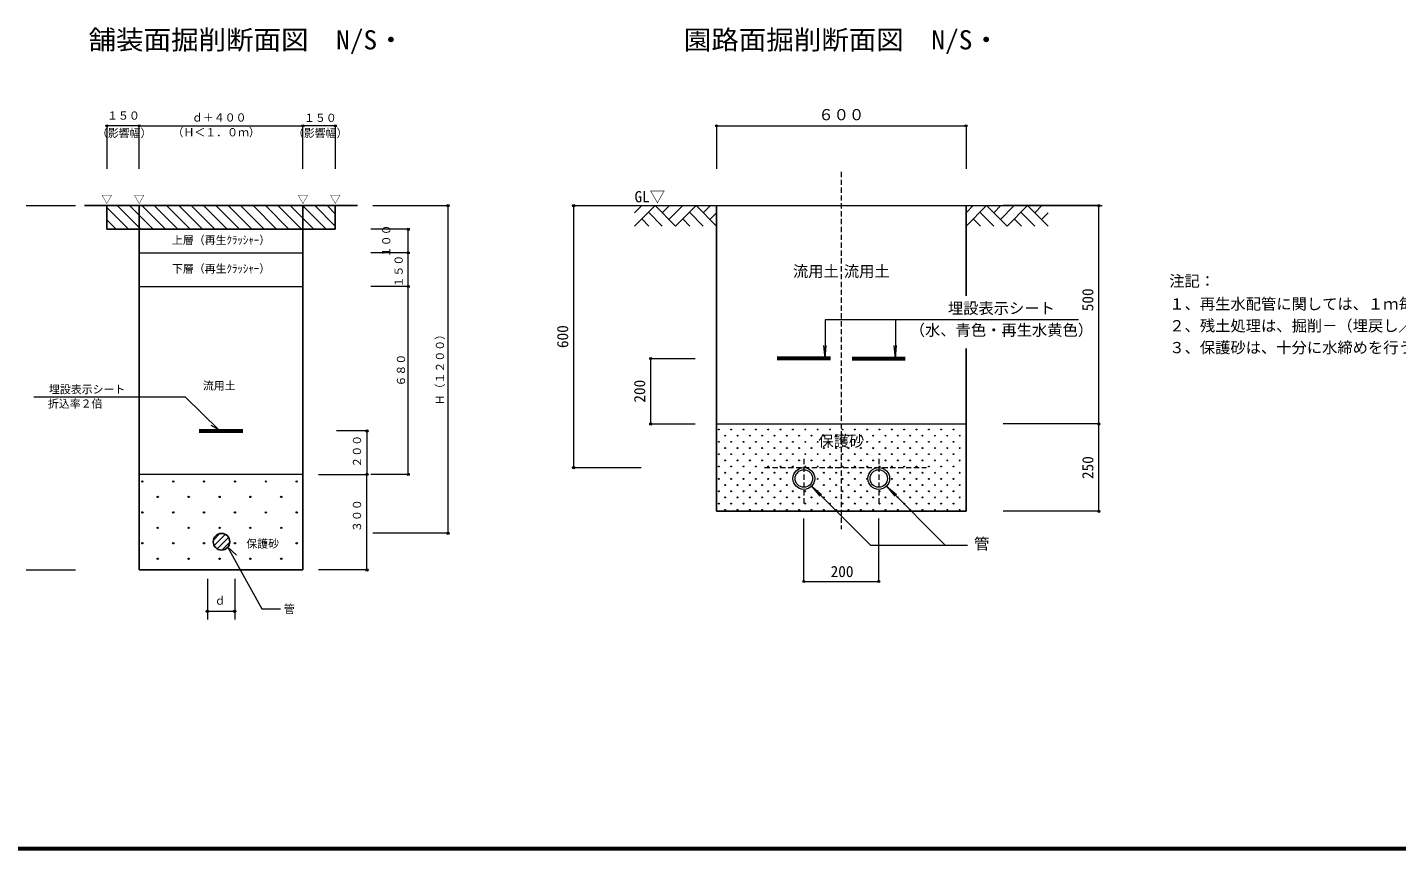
# Model space of a CAD drawing. Units: millimetres on the paper, enlarged 500 times, with parts at other scales. Extents: x -299367 to 200937, y -138219 to 140514.
# Drawn here: x -131470 to 25336, y -138219 to -44179 of the extents above; entities that cross this region are included whole.
import ezdxf
from ezdxf.enums import TextEntityAlignment as Align

# ---------------------------------------------------------------- set-up
doc = ezdxf.new("R2010")
doc.units = ezdxf.units.MM
doc.header["$LTSCALE"] = 500
doc.header["$PDMODE"] = 32
doc.header["$PDSIZE"] = 250
doc.linetypes.add('DASHED1', pattern=[1.8, 1.2, -0.6])
for name, color, linetype, lineweight in [('0-0_躯体', 5, 'Continuous', 60), ('6-0', 4, 'Continuous', 9), ('6-3', 4, 'Continuous', 9), ('7-D', 4, 'Continuous', 9)]:
    doc.layers.add(name, color=color, linetype=linetype, lineweight=lineweight)
doc.styles.add('ＭＳ ゴシック', font='')
doc.styles.get('ＭＳ ゴシック').set_extended_font_data('MS Gothic')

msp = doc.modelspace()

# ---------------------------------------------------------------- linework, layer by layer
at = {"layer": '0-0_躯体'}
msp.add_line((-199563.3, -138219.1), (200936.7, -138219.1), dxfattribs=at)
at = {"layer": '6-0'}
for p, q in [((-118665.7, -55447.3), (-122372.2, -55447.3)), ((-122372.2, -55447.3), (-122372.2, -60381.6)), ((-118665.7, -55447.3), (-99915.6, -55447.3)), ((-118665.7, -60381.6), (-118665.7, -55447.3)), ((-99915.6, -60381.6), (-99915.6, -55447.3)), ((-96209.2, -55447.3), (-99915.6, -55447.3)), ((-96209.2, -55447.3), (-96209.2, -60381.6)), ((-131606.2, -64589.2), (-125956.8, -64589.2)), ((-91920, -64589.2), (-83292.6, -64589.2)), ((-83292.6, -102106.7), (-83292.6, -64589.2)), ((-113379.1, -86541.2), (-130739.9, -86541.2)), ((-109554.9, -90269.8), (-113379.1, -86541.2)), ((-109554.9, -90269.8), (-110427.2, -89780.8)), ((-92578.7, -90397.3), (-96059.3, -90397.3)), ((-92578.7, -90397.3), (-92578.7, -95370.1)), ((-98123, -95370.1), (-92578.7, -95370.1)), ((-92578.7, -106307.6), (-92578.7, -95370.1)), ((-83292.6, -102106.7), (-91920, -102106.7)), ((-108549.3, -103660.3), (-104617.8, -110746.9)), ((-108549.3, -103660.3), (-107532.2, -104597.6)), ((-131606.2, -106307.6), (-125956.8, -106307.6)), ((-92578.7, -106307.6), (-98123, -106307.6)), ((-110853.1, -107316.4), (-110853.1, -111965)), ((-107728.1, -107316.4), (-107728.1, -111965)), ((-110853.1, -111038.1), (-107728.1, -111038.1)), ((-104617.8, -110746.9), (-102498.8, -110746.9))]:
    msp.add_line(p, q, dxfattribs=at)
at = {"layer": '6-0', "color": 2, "lineweight": 25}
for p, q in [((-124915.7, -64589.2), (-93665.6, -64589.2)), ((-122372.2, -67295.3), (-122372.2, -64589.2)), ((-118665.7, -106307.6), (-118665.7, -64589.2)), ((-99915.6, -64589.2), (-99915.6, -106307.6)), ((-96209.2, -64589.2), (-96209.2, -67295.3)), ((-122372.2, -67295.3), (-96209.2, -67295.3)), ((-99915.6, -106307.6), (-118665.7, -106307.6))]:
    msp.add_line(p, q, dxfattribs=at)
at = {"layer": '6-0', "color": 7}
for p, q in [((-119895.5, -67295.3), (-122372.2, -64818.6)), ((-118481.3, -67295.3), (-121187.3, -64589.2)), ((-117067.1, -67295.3), (-119773.1, -64589.2)), ((-115652.9, -67295.3), (-118358.9, -64589.2)), ((-114238.6, -67295.3), (-116944.7, -64589.2)), ((-112824.4, -67295.3), (-115530.5, -64589.2)), ((-111410.2, -67295.3), (-114116.3, -64589.2)), ((-109996, -67295.3), (-112702, -64589.2)), ((-108581.8, -67295.3), (-111287.8, -64589.2)), ((-107167.6, -67295.3), (-109873.6, -64589.2)), ((-105753.3, -67295.3), (-108459.4, -64589.2)), ((-104339.1, -67295.3), (-107045.2, -64589.2)), ((-102924.9, -67295.3), (-105631, -64589.2)), ((-101510.7, -67295.3), (-104216.8, -64589.2)), ((-100096.5, -67295.3), (-102802.6, -64589.2)), ((-98682.3, -67295.3), (-101388.4, -64589.2)), ((-97268, -67295.3), (-99974.1, -64589.2)), ((-96209.2, -66940), (-98559.9, -64589.2)), ((-96209.2, -65525.7), (-97145.7, -64589.2)), ((-121309.7, -67295.3), (-122372.2, -66232.9)), ((-118665.7, -70001.4), (-99915.6, -70001.4)), ((-118665.7, -73847.3), (-99915.6, -73847.3)), ((-99915.6, -95370.1), (-118665.7, -95370.1)), ((-110166.2, -102893.8), (-109424.4, -102152)), ((-110078.9, -103513.6), (-108804.7, -102239.3)), ((-109739.5, -103881.3), (-108436.9, -102578.7)), ((-109173.5, -104022.3), (-108295.9, -103144.8))]:
    msp.add_line(p, q, dxfattribs=at)
at = {"layer": '6-0', "color": 5, "lineweight": 60}
msp.add_line((-111790.6, -90397.3), (-106790.7, -90397.3), dxfattribs=at)
at = {"layer": '6-0'}
for centre in [(-118303.8, -96182.1), (-114768.3, -96182.1), (-111232.8, -96182.1), (-107697.2, -96182.1), (-104161.7, -96182.1), (-100626.2, -96182.1), (-116536.1, -97949.9), (-113000.5, -97949.9), (-109465, -97949.9), (-105929.5, -97949.9), (-102393.9, -97949.9), (-118303.8, -99717.7), (-114768.3, -99717.7), (-111232.8, -99717.7), (-107697.2, -99717.7), (-104161.7, -99717.7), (-100626.2, -99717.7), (-116536.1, -101485.4), (-113000.5, -101485.4), (-109465, -101485.4), (-105929.5, -101485.4), (-102393.9, -101485.4), (-118303.8, -103253.2), (-114768.3, -103253.2), (-111232.8, -103253.2), (-107697.2, -103253.2), (-104161.7, -103253.2), (-100626.2, -103253.2), (-116536.1, -105021), (-113000.5, -105021), (-109465, -105021), (-105929.5, -105021), (-102393.9, -105021)]:
    msp.add_circle(centre, 78.1, dxfattribs=at)
at = {"layer": '6-0', "color": 3, "lineweight": 25}
msp.add_circle((-109239.1, -103079.1), 945.5, dxfattribs=at)
at = {"layer": '6-0', "color": 7}
for p in [(-122372.2, -55447.3), (-96209.2, -55447.3)]:
    msp.add_point(p, dxfattribs=at)
at = {"layer": '6-0'}
for p in [(-118665.7, -55447.3), (-99915.6, -55447.3), (-83292.6, -64589.2), (-92578.7, -90397.3), (-92578.7, -95370.1), (-83292.6, -102106.7), (-92578.7, -106307.6), (-110853.1, -111038.1), (-107728.1, -111038.1)]:
    msp.add_point(p, dxfattribs=at)
at = {"layer": '6-3'}
for p, q in [((-87854.4, -73847.3), (-92147, -73847.3)), ((-87854.4, -95370.1), (-92147, -95370.1))]:
    msp.add_line(p, q, dxfattribs=at)
for points in [[(-87854.4, -70001.4), (-87854.4, -67295.3), (-92147, -67295.3)], [(-87854.4, -95370.1), (-87854.4, -70001.4), (-92147, -70001.4)]]:
    msp.add_lwpolyline(points, dxfattribs=at)
for p in [(-87854.4, -67295.3), (-87854.4, -70001.4), (-87854.4, -73847.3), (-87854.4, -95370.1)]:
    msp.add_point(p, dxfattribs=at)
at = {"layer": '7-D'}
for p, q in [((-52547.3, -55447.3), (-52547.3, -60381.6)), ((-52547.3, -55447.3), (-23970.7, -55447.3)), ((-23970.7, -55447.3), (-23970.7, -60381.6)), ((-68899.7, -94589.2), (-68899.7, -64589.2)), ((-68899.7, -64589.2), (-57423, -64589.2)), ((-11077.1, -77662.2), (-40123.9, -77662.2)), ((-40123.9, -82089.2), (-39993.2, -80594.9)), ((-32060.2, -82089.2), (-31929.5, -80594.9)), ((-60080.4, -89589.2), (-60080.4, -82089.2)), ((-60080.4, -82089.2), (-54987.9, -82089.2)), ((-60080.4, -89589.2), (-54987.9, -89589.2)), ((-8760.6, -89589.2), (-19718.2, -89589.2)), ((-8760.6, -99589.2), (-8760.6, -89589.2)), ((-68899.7, -94589.2), (-61173, -94589.2)), ((-41663.4, -96723.1), (-40699.2, -97872.2)), ((-41663.4, -96723.1), (-40514.3, -97687.3)), ((-34890.1, -103496.4), (-41663.4, -96723.1)), ((-33086.8, -96723.1), (-32122.7, -97872.2)), ((-33086.8, -96723.1), (-31937.8, -97687.3)), ((-33086.8, -96723.1), (-26313.5, -103496.4)), ((-8760.6, -99589.2), (-19718.2, -99589.2)), ((-42547.3, -107626.9), (-42547.3, -100401)), ((-33970.7, -107626.9), (-33970.7, -100401)), ((-23816, -103496.4), (-34890.1, -103496.4)), ((-42547.3, -107626.9), (-33970.7, -107626.9))]:
    msp.add_line(p, q, dxfattribs=at)
at = {"layer": '7-D', "linetype": 'DASHED1'}
for p, q in [((-38259, -60720), (-38259, -101636.3)), ((-42547.3, -93584.9), (-42547.3, -98684)), ((-33970.7, -93584.9), (-33970.7, -98684)), ((-47045.3, -94589.2), (-28500.7, -94589.2))]:
    msp.add_line(p, q, dxfattribs=at)
at = {"layer": '7-D', "color": 7}
for p, q in [((-68721.7, -64589.2), (-8382.8, -64589.2)), ((-52547.3, -89589.2), (-23970.7, -89589.2))]:
    msp.add_line(p, q, dxfattribs=at)
at = {"layer": '7-D', "color": 3, "lineweight": 25}
for p, q in [((-61118.5, -64589.2), (-61939.1, -65409.8)), ((-61939.1, -66937.2), (-59591.1, -64589.2)), ((-58770.5, -66937.2), (-60354.8, -65352.9)), ((-59591.1, -64589.2), (-57243.2, -66937.2)), ((-57949.9, -64589.2), (-58770.5, -65409.8)), ((-56422.6, -64589.2), (-58006.8, -66173.5)), ((-57243.2, -66937.2), (-54895.3, -64589.2)), ((-54074.7, -66937.2), (-55658.9, -65352.9)), ((-54895.3, -64589.2), (-52547.3, -66937.2)), ((-53254, -64589.2), (-54074.7, -65409.8)), ((-52547.3, -65409.8), (-53310.9, -66173.5)), ((-23150.1, -64589.2), (-23970.7, -65409.8)), ((-23970.7, -66937.2), (-21622.7, -64589.2)), ((-20802.2, -66937.2), (-22386.5, -65352.9)), ((-21622.7, -64589.2), (-19274.8, -66937.2)), ((-19981.6, -64589.2), (-20802.2, -65409.8)), ((-18454.2, -64589.2), (-20038.5, -66173.5)), ((-19274.8, -66937.2), (-16926.9, -64589.2)), ((-16106.3, -66937.2), (-17690.6, -65352.9)), ((-16926.9, -64589.2), (-14579, -66937.2)), ((-15285.7, -64589.2), (-16106.3, -65409.8)), ((-14579, -65409.8), (-15342.6, -66173.5)), ((-60297.9, -66937.2), (-61118.4, -66116.5)), ((-55602, -66937.2), (-56422.6, -66116.5)), ((-22329.5, -66937.2), (-23150.1, -66116.5)), ((-17633.6, -66937.2), (-18454.2, -66116.5))]:
    msp.add_line(p, q, dxfattribs=at)
at = {"layer": '7-D', "color": 2, "lineweight": 25}
for p, q in [((-52547.3, -64589.2), (-52547.3, -99589.2)), ((-23970.7, -64589.2), (-23970.7, -74917.5)), ((-23970.7, -80953.1), (-23970.7, -99589.2)), ((-52547.3, -99589.2), (-23970.7, -99589.2))]:
    msp.add_line(p, q, dxfattribs=at)
at = {"layer": '7-D', "color": 5, "lineweight": 60}
for p, q in [((-39509, -82089.2), (-45585.6, -82089.2)), ((-37009, -82089.2), (-30932.5, -82089.2))]:
    msp.add_line(p, q, dxfattribs=at)
at = {"layer": '7-D'}
for points in [[(-8760.6, -89589.2), (-8760.6, -64589.2), (-19718.2, -64589.2)], [(-40123.9, -77662.2), (-40123.9, -82089.2), (-40254.6, -80594.9)], [(-32060.2, -77662.2), (-32060.2, -82089.2), (-32191, -80594.9)]]:
    msp.add_lwpolyline(points, dxfattribs=at)
for centre in [(-52280, -90226.9), (-51572.8, -90934), (-50865.8, -90226.9), (-50158.6, -90934), (-49451.5, -90226.9), (-48744.4, -90934), (-48037.3, -90226.9), (-47330.2, -90934), (-46623.1, -90226.9), (-45916, -90934), (-45208.9, -90226.9), (-44501.8, -90934), (-43794.7, -90226.9), (-43087.6, -90934), (-42380.5, -90226.9), (-41673.4, -90934), (-40966.2, -90226.9), (-40259.2, -90934), (-39552, -90226.9), (-38844.9, -90934), (-38137.8, -90226.9), (-37430.7, -90934), (-36723.6, -90226.9), (-36016.5, -90934), (-35309.4, -90226.9), (-34602.3, -90934), (-33895.2, -90226.9), (-33188.1, -90934), (-32480.9, -90226.9), (-31773.9, -90934), (-31066.8, -90226.9), (-30359.6, -90934), (-29652.6, -90226.9), (-28945.4, -90934), (-28238.3, -90226.9), (-27531.2, -90934), (-26824.1, -90226.9), (-26117, -90934), (-25409.9, -90226.9), (-24702.8, -90934), (-52280, -91641.1), (-51572.8, -92348.2), (-50865.8, -91641.1), (-50158.6, -92348.2), (-49451.5, -91641.1), (-48744.4, -92348.2), (-48037.3, -91641.1), (-47330.2, -92348.2), (-46623.1, -91641.1), (-45916, -92348.2), (-45208.9, -91641.1), (-44501.8, -92348.2), (-43794.7, -91641.1), (-43087.6, -92348.2), (-42380.5, -91641.1), (-41673.4, -92348.2), (-40966.2, -91641.1), (-40259.2, -92348.2), (-39552, -91641.1), (-38844.9, -92348.2), (-38137.8, -91641.1), (-37430.7, -92348.2), (-36723.6, -91641.1), (-36016.5, -92348.2), (-35309.4, -91641.1), (-34602.3, -92348.2), (-33895.2, -91641.1), (-33188.1, -92348.2), (-32480.9, -91641.1), (-31773.9, -92348.2), (-31066.8, -91641.1), (-30359.6, -92348.2), (-29652.6, -91641.1), (-28945.4, -92348.2), (-28238.3, -91641.1), (-27531.2, -92348.2), (-26824.1, -91641.1), (-26117, -92348.2), (-25409.9, -91641.1), (-24702.8, -92348.2), (-52280, -93055.3), (-51572.8, -93762.4), (-50865.8, -93055.3), (-50158.6, -93762.4), (-49451.5, -93055.3), (-48744.4, -93762.4), (-48037.3, -93055.3), (-47330.2, -93762.4), (-46623.1, -93055.3), (-45916, -93762.4), (-45208.9, -93055.3), (-44501.8, -93762.4), (-43794.7, -93055.3), (-43087.6, -93762.4), (-42380.5, -93055.3), (-41673.4, -93762.4), (-40966.2, -93055.3), (-40259.2, -93762.4), (-39552, -93055.3), (-38844.9, -93762.4), (-38137.8, -93055.3), (-37430.7, -93762.4), (-36723.6, -93055.3), (-36016.5, -93762.4), (-35309.4, -93055.3), (-34602.3, -93762.4), (-33895.2, -93055.3), (-33188.1, -93762.4), (-32480.9, -93055.3), (-31773.9, -93762.4), (-31066.8, -93055.3), (-30359.6, -93762.4), (-29652.6, -93055.3), (-28945.4, -93762.4), (-28238.3, -93055.3), (-27531.2, -93762.4), (-26824.1, -93055.3), (-26117, -93762.4), (-25409.9, -93055.3), (-24702.8, -93762.4), (-52280, -94469.5), (-51572.8, -95176.6), (-50865.8, -94469.5), (-50158.6, -95176.6), (-49451.5, -94469.5), (-48744.4, -95176.6), (-48037.3, -94469.5), (-47330.2, -95176.6), (-46623.1, -94469.5), (-45916, -95176.6), (-45208.9, -94469.5), (-44501.8, -95176.6), (-43794.7, -94469.5), (-42380.5, -94469.5), (-40966.2, -94469.5), (-40259.2, -95176.6), (-39552, -94469.5), (-38844.9, -95176.6), (-38137.8, -94469.5), (-37430.7, -95176.6), (-36723.6, -94469.5), (-36016.5, -95176.6), (-35309.4, -94469.5), (-33895.2, -94469.5), (-32480.9, -94469.5), (-31773.9, -95176.6), (-31066.8, -94469.5), (-30359.6, -95176.6), (-29652.6, -94469.5), (-28945.4, -95176.6), (-28238.3, -94469.5), (-27531.2, -95176.6), (-26824.1, -94469.5), (-26117, -95176.6), (-25409.9, -94469.5), (-24702.8, -95176.6), (-52280, -95883.7), (-51572.8, -96590.8), (-50865.8, -95883.7), (-50158.6, -96590.8), (-49451.5, -95883.7), (-48744.4, -96590.8), (-48037.3, -95883.7), (-47330.2, -96590.8), (-46623.1, -95883.7), (-45916, -96590.8), (-45208.9, -95883.7), (-44501.8, -96590.8), (-40966.2, -95883.7), (-40259.2, -96590.8), (-39552, -95883.7), (-38844.9, -96590.8), (-38137.8, -95883.7), (-37430.7, -96590.8), (-36723.6, -95883.7), (-36016.5, -96590.8), (-35309.4, -95883.7), (-32480.9, -95883.7), (-31773.9, -96590.8), (-31066.8, -95883.7), (-30359.6, -96590.8), (-29652.6, -95883.7), (-28945.4, -96590.8), (-28238.3, -95883.7), (-27531.2, -96590.8), (-26824.1, -95883.7), (-26117, -96590.8), (-25409.9, -95883.7), (-24702.8, -96590.8), (-52280, -97297.9), (-52280, -98712.1), (-51572.8, -98005), (-50865.8, -97297.9), (-50865.8, -98712.1), (-50158.6, -98005), (-49451.5, -97297.9), (-49451.5, -98712.1), (-48744.4, -98005), (-48037.3, -97297.9), (-48037.3, -98712.1), (-47330.2, -98005), (-46623.1, -97297.9), (-46623.1, -98712.1), (-45916, -98005), (-45208.9, -97297.9), (-45208.9, -98712.1), (-44501.8, -98005), (-43794.7, -97297.9), (-43794.7, -98712.1), (-43087.6, -98005), (-42380.5, -97297.9), (-42380.5, -98712.1), (-41673.4, -98005), (-40966.2, -97297.9), (-40966.2, -98712.1), (-40259.2, -98005), (-39552, -97297.9), (-39552, -98712.1), (-38844.9, -98005), (-38137.8, -97297.9), (-38137.8, -98712.1), (-37430.7, -98005), (-36723.6, -97297.9), (-36723.6, -98712.1), (-36016.5, -98005), (-35309.4, -97297.9), (-35309.4, -98712.1), (-34602.3, -98005), (-33895.2, -97297.9), (-33895.2, -98712.1), (-33188.1, -98005), (-32480.9, -97297.9), (-32480.9, -98712.1), (-31773.9, -98005), (-31066.8, -97297.9), (-31066.8, -98712.1), (-30359.6, -98005), (-29652.6, -97297.9), (-29652.6, -98712.1), (-28945.4, -98005), (-28238.3, -97297.9), (-28238.3, -98712.1), (-27531.2, -98005), (-26824.1, -97297.9), (-26824.1, -98712.1), (-26117, -98005), (-25409.9, -97297.9), (-25409.9, -98712.1), (-24702.8, -98005), (-51572.8, -99419.2), (-50158.6, -99419.2), (-48744.4, -99419.2), (-47330.2, -99419.2), (-45916, -99419.2), (-44501.8, -99419.2), (-43087.6, -99419.2), (-41673.4, -99419.2), (-40259.2, -99419.2), (-38844.9, -99419.2), (-37430.7, -99419.2), (-36016.5, -99419.2), (-34602.3, -99419.2), (-33188.1, -99419.2), (-31773.9, -99419.2), (-30359.6, -99419.2), (-28945.4, -99419.2), (-27531.2, -99419.2), (-26117, -99419.2), (-24702.8, -99419.2)]:
    msp.add_circle(centre, 50, dxfattribs=at)
at = {"layer": '7-D', "color": 7}
for centre, radius in [((-42547.3, -95839.2), 1250), ((-42547.3, -95839.2), 1000), ((-33970.7, -95839.2), 1250), ((-33970.7, -95839.2), 1000)]:
    msp.add_circle(centre, radius, dxfattribs=at)
at = {"layer": '7-D'}
for p in [(-52547.3, -55447.3), (-23970.7, -55447.3), (-68899.7, -64589.2), (-8760.6, -64589.2), (-60080.4, -82089.2), (-60080.4, -89589.2), (-8760.6, -89589.2), (-68899.7, -94589.2), (-8760.6, -99589.2), (-42547.3, -107626.9), (-33970.7, -107626.9)]:
    msp.add_point(p, dxfattribs=at)

# ---------------------------------------------------------------- texts
at = {"layer": '6-0', "color": 3, "style": 'ＭＳ ゴシック', "width": 1.05}
for s, p in [('舗装面掘削断面図\u3000N/S・', (-124468.4, -47361.1)), ('園路面掘削断面図\u3000N/S・', (-56296.5, -47361.1))]:
    msp.add_text(s, height=2199, dxfattribs=at).set_placement(p, align=Align.BOTTOM_LEFT)
at = {"layer": '6-0', "color": 7, "style": 'ＭＳ ゴシック'}
for s, rotation, p in [('１５０', 0.001, (-122343.2, -55022.3)), ('ｄ＋４００', 0.001, (-112625.3, -55240.3)), ('１５０', 0.001, (-99791.9, -55278.7)), ('（影響幅）', 0.001, (-123516.3, -57022.3)), ('（Ｈ＜１．０ｍ）', 0.001, (-114846.4, -56932.6)), ('（影響幅）', 0.001, (-101067.5, -57022.3)), ('Ｈ（１２００）', 90, (-83476.5, -87462.4)), ('２００', 90, (-92979.4, -94593.3)), ('３００', 90, (-92979.4, -101963.9))]:
    msp.add_text(s, height=916.4, rotation=rotation, dxfattribs=at).set_placement(p, align=Align.BOTTOM_LEFT)
for s, p in [('▽', (-122997.1, -64589.2)), ('▽', (-119290.7, -64589.2)), ('▽', (-100540.7, -64589.2)), ('▽', (-96834.2, -64589.2)), ('上層（再生ｸﾗｯｼｬｰ）', (-114915.6, -69273.4)), ('下層（再生ｸﾗｯｼｬｰ）', (-114915.6, -72549.4)), ('流用土', (-111372.2, -85944.6)), ('埋設表示シート', (-128996.8, -86368.1)), ('折込率２倍', (-129125.2, -88001.2)), ('保護砂', (-106397.1, -104042.5)), ('ｄ', (-110031.1, -110563.3)), ('管', (-102101.5, -111525.2))]:
    msp.add_text(s, height=916.4, dxfattribs=at).set_placement(p, align=Align.BOTTOM_LEFT)
at = {"layer": '6-3', "color": 7, "style": 'ＭＳ ゴシック'}
for s, p in [('１００', (-89628.6, -70499.8)), ('１５０', (-88208.9, -73967.1)), ('６８０', (-87942.8, -85302.6))]:
    msp.add_text(s, height=916.4, rotation=90, dxfattribs=at).set_placement(p, align=Align.BOTTOM_LEFT)
at = {"layer": '7-D', "color": 7, "style": 'ＭＳ ゴシック'}
for s, p in [('６００', (-40884, -55197.3)), ('GL▽', (-61939.1, -64589.2)), ('流用土', (-43796.4, -73137.3)), ('流用土', (-37971.6, -73137.3)), ('注記：', (-703.4, -74253.8)), ('１、再生水配管に関しては、１ｍ毎に黄色テープにて識別表示すること', (-694.8, -76872.5)), ('埋設表示シート', (-26048.3, -77364.9)), ('（水、青色・再生水黄色）', (-30423.3, -79864.9)), ('２、残土処理は、掘削－（埋戻し／0.9）（締固め計数:0.9）にて算出', (-694.8, -79372.5)), ('３、保護砂は、十分に水締めを行うこと', (-694.8, -81872.5)), ('保護砂', (-40884, -92571.1)), ('管', (-23053.6, -104337.3)), ('200', (-39482.1, -107513.3))]:
    msp.add_text(s, height=1283, dxfattribs=at).set_placement(p, align=Align.BOTTOM_LEFT)
for s, p in [('500', (-9010.6, -76684.7)), ('600', (-69149.7, -80901.7)), ('200', (-60330.4, -87151.7)), ('250', (-9010.6, -95901.7))]:
    msp.add_text(s, height=1283, rotation=90, dxfattribs=at).set_placement(p, align=Align.BOTTOM_LEFT)

doc.saveas('drawing.dxf')
